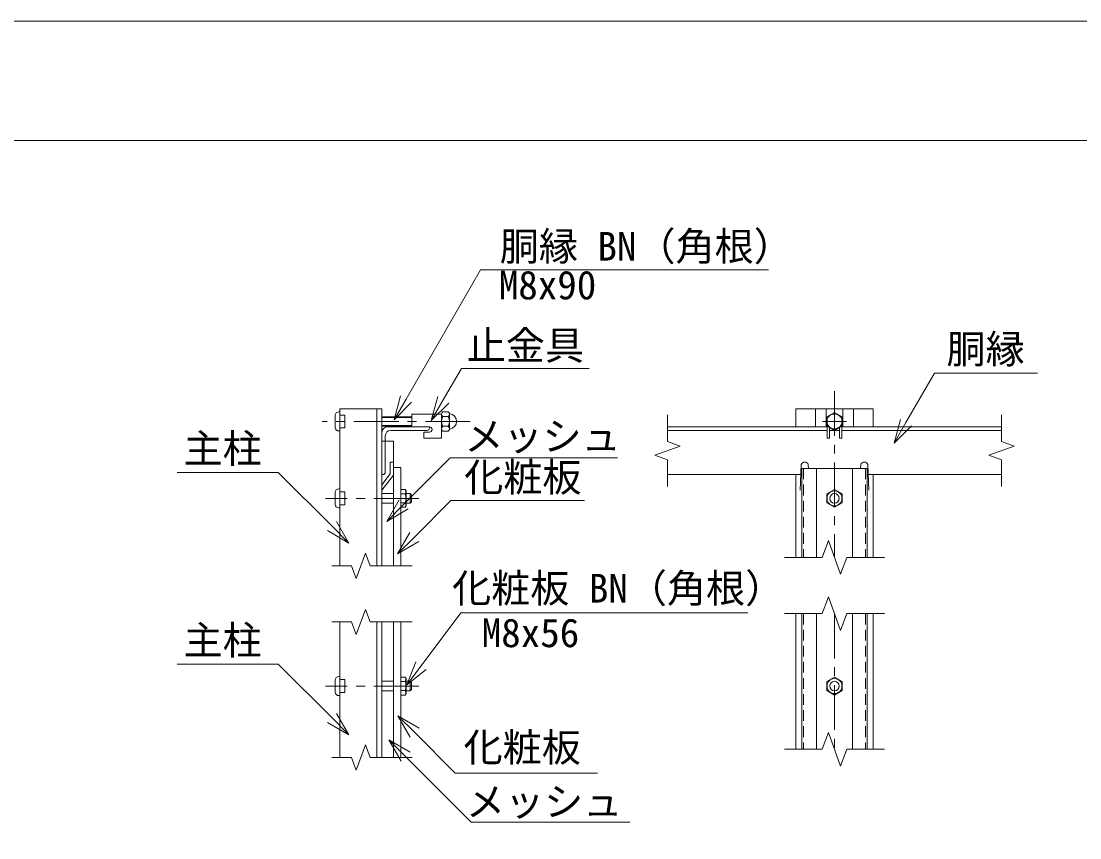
# Model space of a CAD drawing. Units: millimetres, scale not verified. Extents: x -4200 to 4200, y -2970 to 2970.
# Drawn here: x 649 to 2425, y 1600 to 2970 of the extents above; entities that cross this region are included whole.
import ezdxf
from ezdxf.enums import TextEntityAlignment as Align

# ---------------------------------------------------------------- set-up
doc = ezdxf.new("R2010")
doc.units = ezdxf.units.MM
doc.header["$LTSCALE"] = 15
doc.linetypes.add('CHAIN1', pattern=[8, 5, -1, 1, -1])
doc.linetypes.add('DASHED1', pattern=[1.8, 1.2, -0.6])
for name, color, linetype, lineweight in [('0-0_D-STR1', 1, 'Continuous', 9), ('0-1_D-BMK', 2, 'CHAIN1', 9), ('0-2_D-STR-DIM', 7, 'Continuous', 9), ('0-6_D-STR3', 3, 'Continuous', 9), ('0-9_D-STR-TXT', 7, 'Continuous', 9), ('0-B_D-TTL', 2, 'Continuous', 9)]:
    doc.layers.add(name, color=color, linetype=linetype, lineweight=lineweight)
doc.styles.add('ＭＳ ゴシック', font='')
doc.styles.get('ＭＳ ゴシック').set_extended_font_data('MS Gothic')

# ---------------------------------------------------------------- blocks, each defined once
blk = doc.blocks.new('MLeader7')
at = {"layer": '0-9_D-STR-TXT'}
blk.add_line((1262.42, 2131.23), (1290.7, 2159.51), dxfattribs=at)
for points in [[(1290.7, 2159.51), (1368.96, 2237.76), (1642.44, 2237.76), (1649.64, 2237.76)], [(1298.28, 2151.93), (1262.42, 2131.23), (1283.13, 2167.09)]]:
    blk.add_lwpolyline(points, dxfattribs=at)
blk = doc.blocks.new('MLeader8')
at = {"layer": '0-9_D-STR-TXT'}
blk.add_line((1280.62, 2076.6), (1308.9, 2104.88), dxfattribs=at)
for points in [[(1308.9, 2104.88), (1369.95, 2165.92), (1587.16, 2165.92), (1594.36, 2165.92)], [(1316.48, 2097.3), (1280.62, 2076.6), (1301.33, 2112.46)]]:
    blk.add_lwpolyline(points, dxfattribs=at)
blk = doc.blocks.new('MLeader9')
at = {"layer": '0-9_D-STR-TXT'}
blk.add_line((1281.15, 1805.17), (1309.43, 1776.89), dxfattribs=at)
for points in [[(1301.85, 1769.31), (1281.15, 1805.17), (1317.01, 1784.47)], [(1309.43, 1776.89), (1377.35, 1708.97), (1608.78, 1708.97), (1615.98, 1708.97)]]:
    blk.add_lwpolyline(points, dxfattribs=at)
blk = doc.blocks.new('MLeader10')
at = {"layer": '0-9_D-STR-TXT'}
blk.add_line((1265.95, 1764.68), (1294.23, 1736.4), dxfattribs=at)
for points in [[(1286.65, 1728.82), (1265.95, 1764.68), (1301.81, 1743.98)], [(1294.23, 1736.4), (1403.93, 1626.7), (1662.82, 1626.7), (1670.02, 1626.7)]]:
    blk.add_lwpolyline(points, dxfattribs=at)
blk = doc.blocks.new('MLeader11')
at = {"layer": '0-9_D-STR-TXT'}
blk.add_line((1199.01, 1773.27), (1170.73, 1801.55), dxfattribs=at)
for points in [[(1170.73, 1801.55), (1080.51, 1891.77), (918.11, 1891.77), (910.91, 1891.77)], [(1178.31, 1809.13), (1199.01, 1773.27), (1163.15, 1793.97)]]:
    blk.add_lwpolyline(points, dxfattribs=at)
blk = doc.blocks.new('MLeader12')
at = {"layer": '0-9_D-STR-TXT'}
blk.add_line((1199.01, 2094.89), (1170.73, 2123.18), dxfattribs=at)
for points in [[(1170.73, 2123.18), (1080.51, 2213.39), (918.11, 2213.39), (910.91, 2213.39)], [(1178.31, 2130.75), (1199.01, 2094.89), (1163.15, 2115.6)]]:
    blk.add_lwpolyline(points, dxfattribs=at)
blk = doc.blocks.new('MLeader13')
at = {"layer": '0-9_D-STR-TXT'}
blk.add_line((2113.16, 2262.23), (2133.16, 2296.87), dxfattribs=at)
for points in [[(2133.16, 2296.87), (2180.87, 2379.51), (2346.62, 2379.51), (2353.82, 2379.51)], [(2142.44, 2291.51), (2113.16, 2262.23), (2123.88, 2302.23)]]:
    blk.add_lwpolyline(points, dxfattribs=at)
blk = doc.blocks.new('MLeader15')
at = {"layer": '0-9_D-STR-TXT'}
blk.add_line((1337.24, 2300.45), (1357.35, 2335.03), dxfattribs=at)
for points in [[(1357.35, 2335.03), (1387.86, 2387.47), (1594.84, 2387.47), (1602.04, 2387.47)], [(1366.61, 2329.64), (1337.24, 2300.45), (1348.09, 2340.42)]]:
    blk.add_lwpolyline(points, dxfattribs=at)
blk = doc.blocks.new('MLeader19')
at = {"layer": '0-9_D-STR-TXT'}
blk.add_line((1295.97, 1856.89), (1319.94, 1888.91), dxfattribs=at)
for points in [[(1319.94, 1888.91), (1386.47, 1977.81), (1860.65, 1977.81), (1867.85, 1977.81)], [(1328.52, 1882.49), (1295.97, 1856.89), (1311.36, 1895.34)]]:
    blk.add_lwpolyline(points, dxfattribs=at)
blk = doc.blocks.new('MLeader20')
at = {"layer": '0-9_D-STR-TXT'}
blk.add_line((1274.83, 2301.61), (1294.78, 2336.28), dxfattribs=at)
for points in [[(1294.78, 2336.28), (1419.48, 2552.97), (1895.37, 2552.97), (1902.57, 2552.97)], [(1304.07, 2330.94), (1274.83, 2301.61), (1285.49, 2341.63)]]:
    blk.add_lwpolyline(points, dxfattribs=at)

msp = doc.modelspace()

# ---------------------------------------------------------------- linework, layer by layer
at = {"layer": '0-0_D-STR1'}
for p, q in [((1254.04, 2319.73), (1184.04, 2319.73)), ((1184.04, 2056.7), (1184.04, 2319.73)), ((1246.04, 2056.7), (1246.04, 2319.73)), ((1254.04, 2056.7), (1254.04, 2319.73)), ((1948.35, 2319.73), (2078.35, 2319.73)), ((1948.35, 2289.73), (1948.35, 2319.73)), ((1981.35, 2289.73), (1981.35, 2319.73)), ((1999.35, 2319.73), (1999.35, 2289.73)), ((2027.35, 2319.73), (2027.35, 2289.73)), ((2045.35, 2289.73), (2045.35, 2319.73)), ((2078.35, 2289.73), (2078.35, 2319.73)), ((1254.04, 2279.73), (1254.04, 2209.73)), ((1260.04, 2274.73), (1260.04, 2213.73)), ((1334.04, 2289.73), (1264.04, 2289.73)), ((1330.04, 2283.73), (1269.04, 2283.73)), ((1334.04, 2287.73), (1334.04, 2289.73)), ((1733.35, 2289.73), (2000.85, 2289.73)), ((1733.35, 2283.73), (2000.85, 2283.73)), ((2004.85, 2283.73), (2021.85, 2283.73)), ((2025.85, 2289.73), (2293.35, 2289.73)), ((2025.85, 2283.73), (2293.35, 2283.73)), ((1274.04, 2265.73), (1254.04, 2265.73)), ((1274.04, 2265.73), (1274.04, 2056.7)), ((1268.04, 2230.48), (1274.04, 2230.48)), ((1268.04, 2230.48), (1268.04, 2210.73)), ((1274.04, 2230.48), (1274.04, 2208.48)), ((1274.04, 2221.73), (1286.04, 2221.73)), ((1286.04, 2221.73), (1286.04, 2056.7)), ((1957.35, 2226.48), (1955.85, 2183.48)), ((1958.35, 2219.73), (1958.35, 2070.64)), ((2068.35, 2219.73), (1958.35, 2219.73)), ((1969.35, 2226.48), (1969.59, 2219.73)), ((1983.35, 2219.73), (1983.35, 2070.64)), ((2043.35, 2219.73), (2043.35, 2070.64)), ((2057.35, 2226.48), (2057.12, 2219.73)), ((2068.35, 2219.73), (2068.35, 2070.64)), ((2069.35, 2226.48), (2070.85, 2183.48)), ((1268.04, 2210.73), (1254.04, 2192.63)), ((1256.04, 2209.73), (1254.04, 2209.73)), ((1274.04, 2208.48), (1254.04, 2183.48)), ((1733.35, 2209.73), (1956.77, 2209.73)), ((1948.35, 2070.64), (1948.35, 2209.73)), ((2069.94, 2209.73), (2293.35, 2209.73)), ((2078.35, 2070.64), (2078.35, 2209.73)), ((1254.04, 2192.63), (1254.04, 2183.48)), ((1948.35, 1749.02), (1948.35, 1976.46)), ((1958.35, 1976.46), (1958.35, 1749.02)), ((1983.35, 1976.46), (1983.35, 1749.02)), ((2043.35, 1976.46), (2043.35, 1749.02)), ((2068.35, 1976.46), (2068.35, 1749.02)), ((2078.35, 1749.02), (2078.35, 1976.46)), ((1184.04, 1735.07), (1184.04, 1962.51)), ((1246.04, 1735.07), (1246.04, 1962.51)), ((1254.04, 1735.07), (1254.04, 1962.51)), ((1274.04, 1962.51), (1274.04, 1735.07)), ((1286.04, 1962.51), (1286.04, 1735.07))]:
    msp.add_line(p, q, dxfattribs=at)
at = {"layer": '0-0_D-STR1', "linetype": 'DASHED1'}
for p, q in [((1961.55, 2219.73), (1961.55, 2070.64)), ((2065.15, 2219.73), (2065.15, 2070.64)), ((1961.55, 1976.46), (1961.55, 1749.02)), ((2065.15, 1976.46), (2065.15, 1749.02))]:
    msp.add_line(p, q, dxfattribs=at)
at = {"layer": '0-0_D-STR1'}
for centre, radius, start, end in [((1264.04, 2279.73), 10, 90, 180), ((1269.04, 2274.73), 9, 90, 180), ((1330.04, 2287.73), 4, 270, 0), ((1963.35, 2223.98), 6.5, 22.61986, 157.38014), ((2063.35, 2223.98), 6.5, 22.61986, 157.38014), ((1256.04, 2213.73), 4, 270, 0)]:
    msp.add_arc(centre, radius, start, end, dxfattribs=at)
at = {"layer": '0-1_D-BMK'}
for p, q in [((2013.35, 2349.73), (2013.35, 2070.64)), ((1402.51, 2298.73), (1154.04, 2298.73)), ((2033.35, 2298.73), (1993.35, 2298.73)), ((1316.04, 2169.73), (1160.04, 2169.73)), ((2013.35, 1976.46), (2013.35, 1749.02)), ((1316.04, 1854.96), (1160.04, 1854.96))]:
    msp.add_line(p, q, dxfattribs=at)
at = {"layer": '0-2_D-STR-DIM'}
for p, q in [((1733.35, 2309.73), (1733.35, 2265.12)), ((2293.35, 2309.73), (2293.35, 2265.12)), ((1712.21, 2242.03), (1754.5, 2257.42)), ((1754.5, 2257.42), (1733.35, 2265.12)), ((1733.35, 2234.34), (1712.21, 2242.03)), ((1733.35, 2234.34), (1733.35, 2189.73)), ((2293.35, 2234.34), (2293.35, 2189.73)), ((1992.83, 2070.64), (2003.09, 2098.83)), ((2003.09, 2098.83), (2023.61, 2042.45)), ((1211.35, 2035.55), (1226.74, 2077.84)), ((1226.74, 2077.84), (1234.43, 2056.7)), ((1992.83, 2070.64), (1929.35, 2070.64)), ((2023.61, 2042.45), (2033.87, 2070.64)), ((2097.35, 2070.64), (2033.87, 2070.64)), ((1203.65, 2056.7), (1170.54, 2056.7)), ((1203.65, 2056.7), (1211.35, 2035.55)), ((1304.86, 2056.7), (1234.43, 2056.7)), ((1992.83, 1976.46), (2003.09, 2004.65)), ((2003.09, 2004.65), (2023.61, 1948.27)), ((1211.35, 1941.37), (1226.74, 1983.65)), ((1226.74, 1983.65), (1234.43, 1962.51)), ((1992.83, 1976.46), (1929.35, 1976.46)), ((2023.61, 1948.27), (2033.87, 1976.46)), ((2097.35, 1976.46), (2033.87, 1976.46)), ((1203.65, 1962.51), (1170.54, 1962.51)), ((1203.65, 1962.51), (1211.35, 1941.37)), ((1304.86, 1962.51), (1234.43, 1962.51)), ((1992.83, 1749.02), (2003.09, 1777.21)), ((2003.09, 1777.21), (2023.61, 1720.83)), ((1211.35, 1713.93), (1226.74, 1756.21)), ((1226.74, 1756.21), (1234.43, 1735.07)), ((1992.83, 1749.02), (1929.35, 1749.02)), ((2023.61, 1720.83), (2033.87, 1749.02)), ((2097.35, 1749.02), (2033.87, 1749.02)), ((1203.65, 1735.07), (1170.54, 1735.07)), ((1203.65, 1735.07), (1211.35, 1713.93)), ((1304.86, 1735.07), (1234.43, 1735.07))]:
    msp.add_line(p, q, dxfattribs=at)
msp.add_lwpolyline([(2293.35, 2234.34), (2272.21, 2242.03), (2314.5, 2257.42), (2293.35, 2265.12)], dxfattribs=at)
at = {"layer": '0-6_D-STR3'}
for p, q in [((1176.04, 2308.73), (1176.04, 2288.73)), ((1182.04, 2314.73), (1184.04, 2314.73)), ((1184.04, 2314.73), (1184.04, 2282.73)), ((1184.04, 2309.53), (1192.04, 2309.53)), ((1192.04, 2309.53), (1192.04, 2287.93)), ((1304.54, 2310.73), (1304.54, 2289.73)), ((1354.54, 2310.73), (1304.54, 2310.73)), ((1354.54, 2311.2), (1354.54, 2286.5)), ((1354.54, 2311.2), (1354.54, 2286.5)), ((1354.54, 2310.73), (1354.54, 2270.73)), ((1356.54, 2314.93), (1365.54, 2314.93)), ((1367.54, 2311.2), (1367.54, 2286.5)), ((1367.54, 2311.2), (1367.54, 2286.5)), ((1254.04, 2306.73), (1304.54, 2306.73)), ((1254.04, 2305.23), (1304.54, 2305.23)), ((1254.04, 2292.23), (1304.54, 2292.23)), ((1254.04, 2290.73), (1304.54, 2290.73)), ((1365.54, 2306.83), (1356.54, 2306.83)), ((1365.54, 2290.63), (1356.54, 2290.63)), ((2000.85, 2290.93), (2000.85, 2270.73)), ((2025.85, 2290.93), (2025.85, 2270.73)), ((1182.04, 2282.73), (1184.04, 2282.73)), ((1184.04, 2287.93), (1192.04, 2287.93)), ((1334.04, 2289.73), (1304.54, 2289.73)), ((1324.54, 2280.73), (1324.54, 2270.73)), ((1334.04, 2280.73), (1324.54, 2280.73)), ((1356.54, 2282.53), (1365.54, 2282.53)), ((2004.85, 2288.62), (2004.85, 2270.73)), ((2021.85, 2288.62), (2021.85, 2270.73)), ((1354.54, 2270.73), (1324.54, 2270.73)), ((2000.85, 2270.73), (2004.85, 2270.73)), ((2021.85, 2270.73), (2025.85, 2270.73)), ((1182.04, 2185.73), (1184.04, 2185.73)), ((1184.04, 2185.73), (1184.04, 2153.73)), ((1286.04, 2184.74), (1293.59, 2184.74)), ((1293.59, 2184.74), (1295.04, 2182.23)), ((1176.04, 2179.73), (1176.04, 2159.73)), ((1184.04, 2180.53), (1192.04, 2180.53)), ((1192.04, 2180.53), (1192.04, 2158.93)), ((1254.04, 2177.73), (1274.04, 2177.73)), ((1286.04, 2177.23), (1293.59, 2177.23)), ((1295.04, 2157.23), (1295.04, 2182.23)), ((1295.04, 2177.73), (1301.64, 2177.73)), ((1301.64, 2177.73), (1304.04, 2175.33)), ((1301.64, 2177.73), (1301.64, 2161.73)), ((1304.04, 2175.33), (1304.04, 2164.13)), ((1182.04, 2153.73), (1184.04, 2153.73)), ((1184.04, 2158.93), (1192.04, 2158.93)), ((1254.04, 2161.73), (1274.04, 2161.73)), ((1286.04, 2162.22), (1293.59, 2162.22)), ((1286.04, 2154.72), (1293.59, 2154.72)), ((1293.59, 2154.72), (1295.04, 2157.23)), ((1295.04, 2161.73), (1301.64, 2161.73)), ((1301.64, 2161.73), (1304.04, 2164.13)), ((1176.04, 1864.96), (1176.04, 1844.96)), ((1182.04, 1870.96), (1184.04, 1870.96)), ((1184.04, 1870.96), (1184.04, 1838.96)), ((1184.04, 1865.76), (1192.04, 1865.76)), ((1192.04, 1865.76), (1192.04, 1844.16)), ((1286.04, 1869.97), (1293.59, 1869.97)), ((1293.59, 1869.97), (1295.04, 1867.46)), ((1295.04, 1842.46), (1295.04, 1867.46)), ((1254.04, 1862.96), (1274.04, 1862.96)), ((1254.04, 1846.96), (1274.04, 1846.96)), ((1286.04, 1862.46), (1293.59, 1862.46)), ((1286.04, 1847.45), (1293.59, 1847.45)), ((1295.04, 1862.96), (1301.64, 1862.96)), ((1295.04, 1846.96), (1301.64, 1846.96)), ((1301.64, 1862.96), (1304.04, 1860.56)), ((1301.64, 1862.96), (1301.64, 1846.96)), ((1301.64, 1846.96), (1304.04, 1849.36)), ((1304.04, 1860.56), (1304.04, 1849.36)), ((1182.04, 1838.96), (1184.04, 1838.96)), ((1184.04, 1844.16), (1192.04, 1844.16)), ((1286.04, 1839.95), (1293.59, 1839.95)), ((1293.59, 1839.95), (1295.04, 1842.46))]:
    msp.add_line(p, q, dxfattribs=at)
for points in [[(2026.35, 2306.23), (2013.35, 2313.74), (2000.35, 2306.23), (2000.35, 2291.22), (2013.35, 2283.72), (2026.35, 2291.22)], [(2026.35, 2177.23), (2013.35, 2184.74), (2000.35, 2177.23), (2000.35, 2162.22), (2013.35, 2154.72), (2026.35, 2162.22)], [(2026.35, 1862.46), (2013.35, 1869.97), (2000.35, 1862.46), (2000.35, 1847.45), (2013.35, 1839.95), (2026.35, 1847.45)]]:
    msp.add_lwpolyline(points, close=True, dxfattribs=at)
for centre, radius in [((2013.35, 2298.73), 12.5), ((2013.35, 2169.73), 12.5), ((2013.35, 2169.73), 8), ((2013.35, 1854.96), 12.5), ((2013.35, 1854.96), 8)]:
    msp.add_circle(centre, radius, dxfattribs=at)
for centre, radius, start, end in [((1182.04, 2308.73), 6, 90, 180), ((1359.62, 2310.88), 5.08, 127.21089, 232.78911), ((1362.47, 2310.88), 5.08, 307.21089, 52.78911), ((1368.29, 2312.62), 1, 189.83916, 262.83194), ((1366.54, 2298.73), 13, 277.16806, 82.83194), ((1371.94, 2298.73), 17.4, 152.26063, 207.73937), ((1359.64, 2286.58), 5.1, 127.42505, 232.57495), ((1350.14, 2298.73), 17.4, 332.26063, 27.73937), ((1362.44, 2286.58), 5.1, 307.42505, 52.57495), ((1182.04, 2288.73), 6, 180, 270), ((1334.04, 2285.23), 4.5, 270, 90), ((1368.29, 2284.84), 1, 97.16806, 163.42019), ((1182.04, 2179.73), 6, 90, 180), ((1288.11, 2180.99), 6.64, 325.61586, 34.38414), ((1269.91, 2169.73), 24.84, 342.4121, 17.5879), ((1182.04, 2159.73), 6, 180, 270), ((1288.11, 2158.47), 6.64, 325.61585, 34.38416), ((1182.04, 1864.96), 6, 90, 180), ((1288.11, 1866.21), 6.64, 325.61586, 34.38414), ((1269.91, 1854.96), 24.84, 342.4121, 17.5879), ((1288.11, 1843.7), 6.64, 325.61585, 34.38416), ((1182.04, 1844.96), 6, 180, 270)]:
    msp.add_arc(centre, radius, start, end, dxfattribs=at)
at = {"layer": '0-B_D-TTL', "color": 7}
msp.add_lwpolyline([(-4199.93, -2969.98), (4200.07, -2969.98), (4200.07, 2970.02), (-4199.93, 2970.02)], close=True, dxfattribs=at)
at = {"layer": '0-B_D-TTL'}
msp.add_lwpolyline([(-3899.93, 2770.02), (3900.07, 2770.02), (3900.07, -2769.98), (-3899.93, -2769.98)], close=True, dxfattribs=at)

# ---------------------------------------------------------------- block references
at = {"layer": '0-9_D-STR-TXT'}
for name in ['MLeader20', 'MLeader15', 'MLeader13', 'MLeader7', 'MLeader12', 'MLeader8', 'MLeader19', 'MLeader11', 'MLeader9', 'MLeader10']:
    msp.add_blockref(name, (0, 0), dxfattribs=at)

# ---------------------------------------------------------------- texts
at = {"layer": '0-9_D-STR-TXT', "style": 'ＭＳ ゴシック'}
for s, p in [('胴縁 BN（角根）', (1452.01, 2554.06)), ('M8x90', (1450.42, 2489.11)), ('止金具', (1396.71, 2387.85)), ('胴縁', (2201.17, 2381.73)), ('メッシュ', (1392.7, 2235.45)), ('主柱', (921.8, 2215.05)), ('化粧板', (1392.37, 2166.67)), ('化粧板 BN（角根）', (1372.11, 1980.62)), ('主柱', (921.8, 1893.42)), ('M8x56', (1421.8, 1905.86)), ('化粧板', (1391.36, 1713.74)), ('メッシュ', (1395.32, 1622.78))]:
    msp.add_text(s, height=48.06, dxfattribs=at).set_placement(p, align=Align.BOTTOM_LEFT)

doc.saveas('drawing.dxf')
